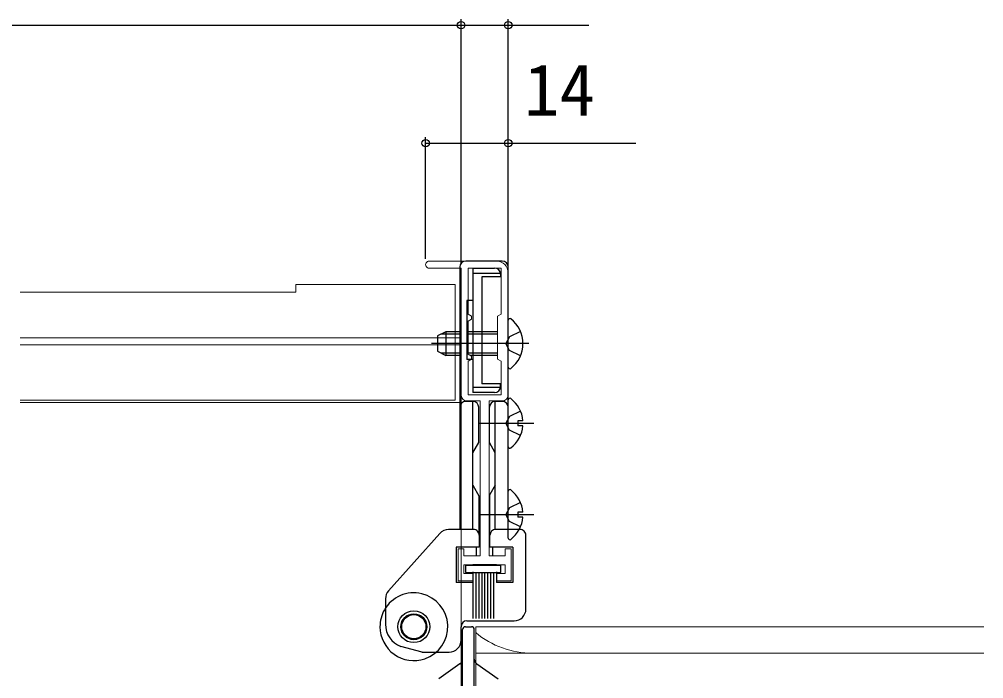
# Model space of a CAD drawing. Units: millimetres, scale not verified. Extents: x -525 to 525, y -783 to 779.
# Drawn here: x -54.9 to 108.7, y -376.1 to -264.3 of the extents above; entities that cross this region are included whole.
import ezdxf
from ezdxf.enums import TextEntityAlignment as Align

# ---------------------------------------------------------------- set-up
doc = ezdxf.new("R2010")
doc.units = ezdxf.units.MM
doc.header["$LTSCALE"] = 4
doc.layers.add('0-2_YKK_11', color=7, linetype='Continuous', lineweight=18)
doc.layers.add('0-4_YKK_12', color=2, linetype='Continuous', lineweight=18)
doc.layers.add('0-5_YKK_13', color=4, linetype='Continuous')
doc.layers.add('0-7_YKK_D', color=6, linetype='Continuous')
doc.styles.add('ＭＳ ゴシック', font='')
doc.styles.get('ＭＳ ゴシック').set_extended_font_data('MS Gothic')

msp = doc.modelspace()

# ---------------------------------------------------------------- linework, layer by layer
at = {"layer": '0-2_YKK_11'}
for p, q in [((26.035, -305.3), (14.635, -305.3)), ((28.035, -328), (28.035, -307.3)), ((21.035, -329), (23.285, -329))]:
    msp.add_line(p, q, dxfattribs=at)
for points in [[(14.635, -306.5), (20.035, -306.5), (20.035, -328)], [(23.285, -329), (23.285, -355.3), (20.535, -355.3), (20.535, -354.1), (19.535, -354.1), (19.535, -359.5), (22.035, -359.5), (22.035, -358.3), (20.535, -358.3), (20.535, -356.8), (27.535, -356.8), (27.535, -358.3), (26.035, -358.3), (26.035, -359.5), (28.535, -359.5), (28.535, -354.1), (27.535, -354.1), (27.535, -355.3), (24.785, -355.3), (24.785, -329), (27.035, -329)]]:
    msp.add_lwpolyline(points, dxfattribs=at)
msp.add_lwpolyline([(26.835, -306.5), (26.835, -314.3), (26.235, -314.646), (26.235, -321.954), (26.835, -322.3), (26.835, -328), (21.235, -328), (21.235, -322.3), (21.835, -321.954), (21.835, -321.446), (21.235, -321.1), (21.235, -315.5), (21.835, -315.154), (21.835, -314.646), (21.235, -314.3), (21.235, -306.5)], close=True, dxfattribs=at)
for centre, radius, start, end in [((14.635, -305.9), 0.6, 89.99999, 270.00001), ((26.035, -307.3), 2, 0.00001, 89.99999), ((21.035, -328), 1, 180.00001, 269.99999), ((27.035, -328), 1, 270.00001, 359.99999)]:
    msp.add_arc(centre, radius, start, end, dxfattribs=at)
at = {"layer": '0-4_YKK_12'}
for p, q in [((-54.712, -310.6), (-7.965, -310.6)), ((-54.712, -318.299), (20.033, -318.299)), ((20.033, -318.299), (20.033, -473.8)), ((-54.712, -319.498), (20.033, -319.498)), ((-54.712, -328.9), (19.035, -328.9)), ((-54.712, -329.299), (20.033, -329.299)), ((22.534, -367.3), (108.652, -367.3)), ((22.534, -367.302), (22.534, -408.721)), ((22.534, -371.8), (108.652, -371.8))]:
    msp.add_line(p, q, dxfattribs=at)
msp.add_lwpolyline([(19.035, -328.9), (19.035, -309.3), (-7.965, -309.3), (-7.965, -310.6)], dxfattribs=at)
msp.add_arc((32.162, -356.8), 15, 230.06832, 270.00972, dxfattribs=at)
at = {"layer": '0-5_YKK_13'}
for p, q in [((27.035, -305.3), (20.835, -305.3)), ((19.835, -306.3), (19.835, -330.1)), ((22.035, -306.5), (22.035, -327.6)), ((22.035, -306.5), (25.735, -306.5)), ((26.735, -307.382), (22.035, -307.382)), ((28.035, -330.1), (28.035, -306.3)), ((26.735, -308), (23.535, -308)), ((23.535, -308), (23.535, -326.1)), ((26.735, -307.5), (26.735, -308)), ((21.035, -312), (21.035, -322)), ((22.035, -312), (21.035, -312)), ((28.035, -323.276), (28.035, -315.324)), ((17.435, -317.3), (16.035, -318)), ((16.035, -318), (16.035, -320.6)), ((20.035, -317.679), (16.677, -317.679)), ((17.435, -317.3), (17.435, -321.3)), ((20.035, -317.3), (17.435, -317.3)), ((26.235, -317.3), (21.235, -317.3)), ((26.235, -317.679), (21.235, -317.679)), ((28.247, -318.155), (27.638, -319.3)), ((30.112, -317.225), (28.247, -318.155)), ((31.535, -319.3), (15.035, -319.3)), ((28.247, -320.445), (27.638, -319.3)), ((30.112, -321.375), (28.247, -320.445)), ((16.035, -320.6), (17.435, -321.3)), ((20.035, -320.921), (16.677, -320.921)), ((20.035, -321.3), (17.435, -321.3)), ((22.035, -322), (21.035, -322)), ((26.235, -320.921), (21.235, -320.921)), ((26.235, -321.3), (21.581, -321.3)), ((26.735, -326.718), (22.035, -326.718)), ((26.735, -326.1), (23.535, -326.1)), ((26.735, -326.6), (26.735, -326.1)), ((25.735, -327.6), (22.035, -327.6)), ((19.835, -330.1), (19.835, -350.8)), ((22.035, -329.1), (20.835, -329.1)), ((22.035, -350.8), (22.035, -329.1)), ((23.035, -336.068), (23.035, -330.1)), ((24.835, -336.068), (24.835, -330.1)), ((27.035, -329.1), (25.835, -329.1)), ((25.835, -350.8), (25.835, -329.1)), ((28.035, -336.776), (28.035, -328.824)), ((28.035, -350.8), (28.035, -330.1)), ((28.247, -331.655), (27.638, -332.8)), ((30.112, -330.725), (28.247, -331.655)), ((22.982, -332.8), (32.369, -332.8)), ((28.247, -333.945), (27.638, -332.8)), ((29.635, -332.375), (29.635, -333.225)), ((30.518, -332.375), (29.635, -332.375)), ((30.518, -333.225), (29.635, -333.225)), ((30.112, -334.875), (28.247, -333.945)), ((22.035, -337.8), (23.035, -336.068)), ((25.835, -337.8), (24.835, -336.068)), ((22.035, -343.3), (23.132, -345.199)), ((25.835, -343.3), (24.932, -344.864)), ((24.932, -351.723), (24.932, -344.864)), ((28.035, -352.276), (28.035, -344.324)), ((23.132, -351.568), (23.132, -345.199)), ((30.112, -346.225), (28.247, -347.155)), ((28.247, -347.155), (27.638, -348.3)), ((29.635, -347.875), (29.635, -348.725)), ((30.518, -347.875), (29.635, -347.875)), ((22.982, -348.3), (32.369, -348.3)), ((28.247, -349.445), (27.638, -348.3)), ((30.112, -350.375), (28.247, -349.445)), ((30.518, -348.725), (29.635, -348.725)), ((16.435, -351.47), (7.738, -361.231)), ((22.132, -350.8), (17.928, -350.8)), ((30.032, -350.8), (25.932, -350.8)), ((23.132, -351.8), (23.132, -353.8)), ((24.932, -353.8), (24.932, -351.8)), ((31.032, -364.3), (31.032, -351.8)), ((23.132, -353.8), (19.232, -353.8)), ((19.232, -353.8), (19.232, -359.8)), ((22.632, -355.3), (22.632, -353.8)), ((28.832, -353.8), (24.932, -353.8)), ((25.432, -355.3), (25.432, -353.8)), ((28.832, -353.8), (28.832, -359.8)), ((26.032, -356.8), (22.032, -356.8)), ((22.032, -358), (22.032, -359.8)), ((26.032, -358), (26.032, -359.8)), ((22.032, -358.134), (22.032, -365.934)), ((22.532, -358.134), (22.532, -365.934)), ((23.032, -358.134), (23.032, -365.934)), ((23.532, -358.134), (23.532, -365.934)), ((24.031, -358.134), (24.031, -365.934)), ((24.531, -358.134), (24.531, -365.934)), ((25.031, -358.134), (25.031, -365.934)), ((25.531, -358.134), (25.531, -365.934)), ((22.032, -359.8), (19.232, -359.8)), ((28.832, -359.8), (26.032, -359.8)), ((7.232, -362.562), (7.232, -366.887)), ((20.032, -369.6), (20.032, -367.3)), ((20.283, -405.799), (20.283, -367.799)), ((20.783, -367.299), (21.783, -367.299)), ((21.032, -366.3), (29.032, -366.3)), ((22.283, -405.799), (22.283, -367.799)), ((13.432, -371.6), (9.844, -370.639)), ((13.366, -371.6), (18.032, -371.6)), ((19.857, -373.597), (16.257, -376.118)), ((22.709, -373.597), (26.309, -376.118))]:
    msp.add_line(p, q, dxfattribs=at)
msp.add_lwpolyline([(26.781, -356.934), (20.782, -356.934), (20.782, -358.134), (26.781, -358.134)], close=True, dxfattribs=at)
for radius in [2.7, 2.2, 2.05]:
    msp.add_circle((12.032, -367.3), radius, dxfattribs=at)
for centre, radius, start, end in [((20.835, -306.3), 1, 90, 180), ((27.035, -306.3), 1, 0, 90), ((25.735, -307.5), 1, 0, 90), ((28.309, -315.324), 0.274, 52.28591, 180), ((25.235, -319.3), 5.3, 307.71409, 52.28591), ((28.309, -323.276), 0.274, 180, 307.71409), ((25.735, -326.6), 1, 270, 0), ((28.309, -328.824), 0.274, 52.28591, 180), ((25.235, -332.8), 5.3, 4.59941, 52.28591), ((20.835, -330.1), 1, 90, 180), ((22.035, -330.1), 1, 0, 90), ((25.835, -330.1), 1, 90, 180), ((27.035, -330.1), 1, 0, 90), ((25.235, -332.8), 5.3, 307.71409, 355.40059), ((28.309, -336.776), 0.274, 180, 307.71409), ((28.309, -344.324), 0.274, 52.28591, 180), ((25.235, -348.3), 5.3, 4.59941, 52.28591), ((25.235, -348.3), 5.3, 307.71409, 355.40059), ((17.928, -352.8), 2, 90, 138.30167), ((22.132, -351.8), 1, 359.99978, 90), ((25.932, -351.8), 1, 90, 179.99978), ((30.032, -351.8), 1, 359.99978, 90), ((28.309, -352.276), 0.274, 180, 307.71409), ((9.232, -362.562), 2, 138.30167, 179.99978), ((12.032, -367.3), 5.75, 288.75067, 150.40787), ((12.032, -367.3), 5.75, 150.40787, 179.99978), ((29.032, -364.3), 2, 270, 359.99978), ((12.032, -367.3), 5.75, 179.99978, 288.75067), ((11.232, -366.887), 4, 179.99978, 249.70273), ((21.032, -367.3), 1, 90, 179.99978), ((20.783, -367.799), 0.5, 90, 180), ((21.783, -367.799), 0.5, 0, 90), ((18.032, -369.6), 2, 270, 359.99978), ((19.283, -372.778), 1, 305, 0), ((23.283, -372.778), 1, 180, 235)]:
    msp.add_arc(centre, radius, start, end, dxfattribs=at)
at = {"layer": '0-7_YKK_D'}
for p, q in [((20.035, -305.8), (20.035, -264.3)), ((20.035, -305.8), (20.035, -264.3)), ((28.035, -306.3), (28.035, -264.3)), ((-263.965, -265.3), (20.035, -265.3)), ((14.035, -304.9), (14.035, -284.3)), ((28.035, -306.3), (28.035, -284.3))]:
    msp.add_line(p, q, dxfattribs=at)
for points in [[(20.035, -265.3), (28.035, -265.3), (41.676, -265.3)], [(14.035, -285.3), (28.035, -285.3), (49.653, -285.3)]]:
    msp.add_lwpolyline(points, dxfattribs=at)
for centre in [(20.035, -265.3), (20.035, -265.3), (28.035, -265.3), (14.035, -285.3), (28.035, -285.3)]:
    msp.add_circle(centre, 0.637, dxfattribs=at)

# ---------------------------------------------------------------- texts
at = {"layer": '0-7_YKK_D', "style": 'ＭＳ ゴシック'}
msp.add_text('14', height=8.798, dxfattribs=at).set_placement((30.744, -283.3), align=Align.BOTTOM_LEFT)

doc.saveas('drawing.dxf')
